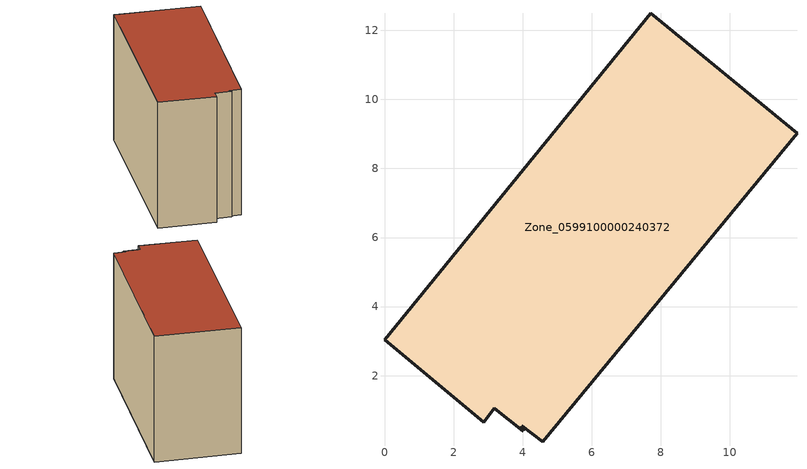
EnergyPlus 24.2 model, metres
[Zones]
Zone_0599100000240372
 floor ground (C_G): 3.18,1.06 2.88,0.65 0,3.04 7.71,12.49 11.94,9.02 4.58,0.09 3.97,0.55 4.02,0.39 z0
 wall outside (C_F): 7.71,12.49 0,3.04 2.88,0.65 3.18,1.06 4.02,0.39 3.97,0.55 4.58,0.09 11.94,9.02 7.71,12.49 z0:8.68
 roof outside (C_R): 3.18,1.06 4.02,0.39 3.97,0.55 4.58,0.09 11.94,9.02 7.71,12.49 0,3.04 2.88,0.65 z8.68
[BUILDING]
Pand.0599100000240372: North Axis=0; Terrain=City; Loads Convergence Tolerance Value=0.04; Temperature Convergence Tolerance Value=0.4; Solar Distribution=FullExterior; Maximum Number of Warmup Days=25; Minimum Number of Warmup Days=1
[Site:Location]
Rotterdam.The.Hague.AP_ZH_NLD Design_Conditions: Latitude=51.96; Longitude=4.45; Time Zone=1; Elevation=-4.5
[SITE:GROUNDTEMPERATURE:BUILDINGSURFACE]
18, 18, 18, 18, 18, 18, 18, 18, 18, 18, 18, 18
[MATERIAL] Thermal Absorptance=0.9; Solar Absorptance=0.7; Visible Absorptance=0.7
Name | Roughness | Thickness | Conductivity | Density | Specific Heat
G.TI.1946 | MediumSmooth | 0.15 | 1 | 540 | 1210
F.TI.1946 | Rough | 0.3 | 0.857143 | 1920 | 840
R.TI.1946 | MediumRough | 0.2 | 0.1 | 1500 | 1000
[CONSTRUCTION]
C_G: G.TI.1946
C_F: F.TI.1946
C_R: R.TI.1946
[ZONE]
Zone_0599100000240372: Type=1; Multiplier=1; Ceiling Height=Autocalculate; Volume=Autocalculate; Floor Area=autocalculate; Part of Total Floor Area=Yes
[ZONEINFILTRATION:DESIGNFLOWRATE]
Infil_Zone_0599100000240372: Zone or ZoneList or Space or SpaceList=Zone_0599100000240372; Schedule=AlwaysOn; Design Flow Rate Calculation Method=Flow/Area; Flow Rate per Floor Area=0.003; Constant Term Coefficient=1; Temperature Term Coefficient=0; Velocity Term Coefficient=0; Velocity Squared Term Coefficient=0
[HVACTEMPLATE:ZONE:IDEALLOADSAIRSYSTEM]
Zone_0599100000240372: Maximum Heating Supply Air Temperature=50; Minimum Cooling Supply Air Temperature=13; Maximum Heating Supply Air Humidity Ratio=0.0156; Minimum Cooling Supply Air Humidity Ratio=0.0077; Heating Limit=NoLimit; Cooling Limit=NoLimit; Dehumidification Control Type=ConstantSensibleHeatRatio; Cooling Sensible Heat Ratio=0.7; Dehumidification Setpoint=60; Humidification Control Type=None; Humidification Setpoint=30; Outdoor Air Method=None; Outdoor Air Flow Rate per Person=0.00944; Outdoor Air Flow Rate per Zone Floor Area=0; Outdoor Air Flow Rate per Zone=0; Demand Controlled Ventilation Type=None; Outdoor Air Economizer Type=NoEconomizer; Heat Recovery Type=None; Sensible Heat Recovery Effectiveness=0.7; Latent Heat Recovery Effectiveness=0.65
[ZONECONTROL:THERMOSTAT]
ThermostatControl_Zone_0599100000240372: Zone or ZoneList=Zone_0599100000240372; Control Type Schedule=DualSetpointControlType; Control 1=Thermostat_Zone_0599100000240372; Temperature Difference Between Cutout And Setpoint=0
[THERMOSTATSETPOINT:DUALSETPOINT]
Thermostat_Zone_0599100000240372: Heating Setpoint Temperature Schedule=HeatingSetpoint_Zone_0599100000240372; Cooling Setpoint Temperature Schedule=CoolingSetpoint_Zone_0599100000240372
[SCHEDULE:COMPACT]
HeatingSetpoint_Zone_0599100000240372: Through: 12/31, For: AllDays, Until: 24:00, 21
CoolingSetpoint_Zone_0599100000240372: Through: 12/31, For: AllDays, Until: 24:00, 24
DualSetpointControlType: Through: 12/31, For: AllDays, Until: 24:00, 4
AlwaysOn: Through: 12/31, For: AllDays, Until: 24:00, 1
